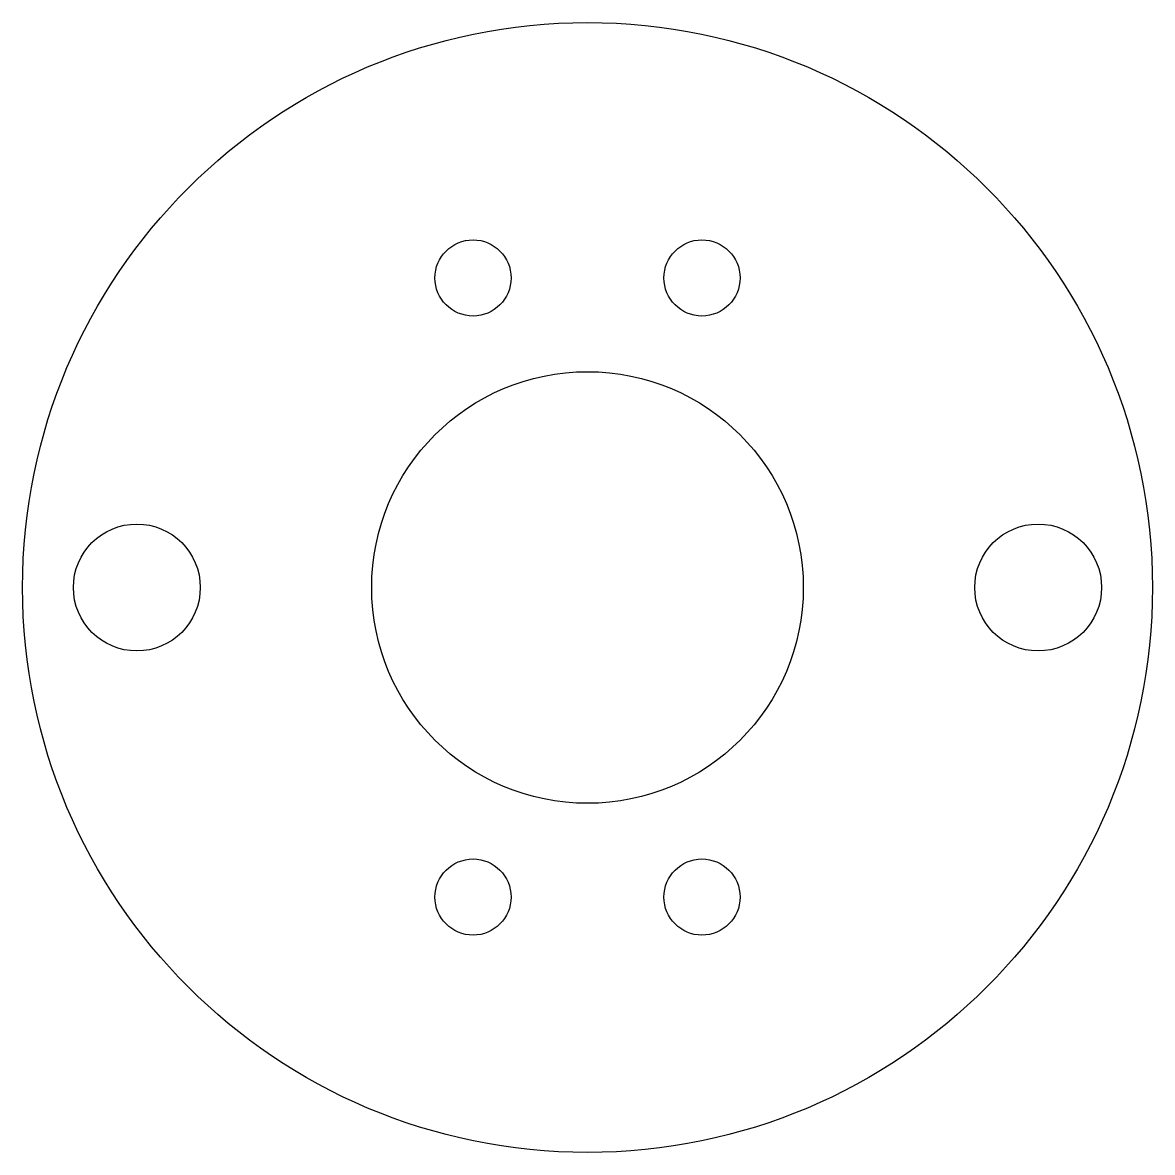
# Model space of a CAD drawing. Header units: millimetres. Extents: x -22.2 to 22.2, y -22.2 to 22.2.
import ezdxf

# ---------------------------------------------------------------- set-up
doc = ezdxf.new("R2010")
doc.units = ezdxf.units.MM

msp = doc.modelspace()

# ---------------------------------------------------------------- linework, layer by layer
at = {"color": 7, "linetype": 'Continuous', "lineweight": 25}
for centre, radius in [((0, 0), 22.25), ((-4.509, 12.193), 1.5), ((4.509, 12.193), 1.5), ((0, 0), 8.5), ((-17.75, 0), 2.5), ((17.75, 0), 2.5), ((-4.509, -12.193), 1.5), ((4.509, -12.193), 1.5)]:
    msp.add_circle(centre, radius, dxfattribs=at)

doc.saveas('drawing.dxf')
